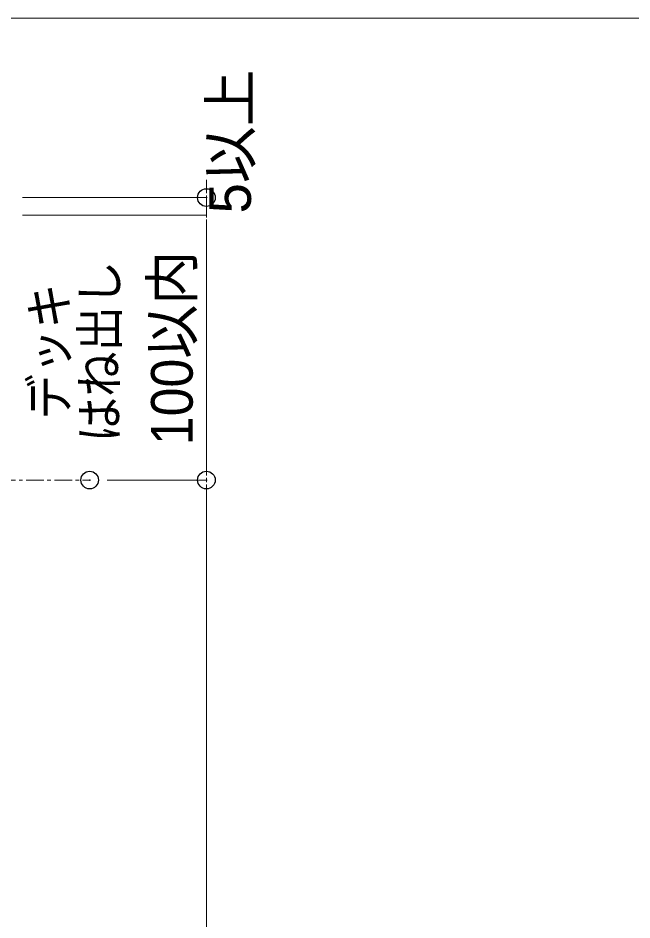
# Model space of a CAD drawing. Units: millimetres, scale not verified. Extents: x -4131 to 4169, y -981 to 998.
# Drawn here: x -3247.5 to -3073.6, y 128.8 to 384.2 of the extents above; entities that cross this region are included whole.
import ezdxf
from ezdxf.enums import TextEntityAlignment as Align

# ---------------------------------------------------------------- set-up
doc = ezdxf.new("R2010")
doc.units = ezdxf.units.MM
doc.header["$LTSCALE"] = 10
doc.header["$PDMODE"] = 32
doc.header["$PDSIZE"] = 5
doc.linetypes.add('CHAIN1', pattern=[8, 5, -1, 1, -1])
for name, color, linetype, lineweight in [('0-0_図枠', 7, 'Continuous', 9), ('0-3_寸法', 7, 'Continuous', 9), ('0-6_0', 7, 'Continuous', 9), ('0-9_根太', 4, 'Continuous', 9)]:
    doc.layers.add(name, color=color, linetype=linetype, lineweight=lineweight)
doc.layers.add('0-7_DEFPOINTS', color=7, linetype='Continuous')
doc.styles.add('ＭＳ ゴシック', font='')
doc.styles.add('ＭＳ Ｐゴシック', font='')
doc.styles.get('ＭＳ ゴシック').set_extended_font_data('MS Gothic')
doc.styles.get('ＭＳ Ｐゴシック').set_extended_font_data('MS PGothic')

# ---------------------------------------------------------------- blocks, each defined once
blk = doc.blocks.new('_DOT')
at = {"layer": '0-6_0'}
for p, q in [((-5, 0), (-10, 0)), ((-2.5, 0), (2.5, 0))]:
    blk.add_line(p, q, dxfattribs=at)
blk = doc.blocks.new('グループ-78-1')
at = {"layer": '0-9_根太', "linetype": 'CHAIN1'}
blk.add_line((-39948.3, 5449.7), (-31448.3, 5449.7), dxfattribs=at)

msp = doc.modelspace()

# ---------------------------------------------------------------- linework, layer by layer
at = {"layer": '0-0_図枠', "color": 5}
msp.add_lwpolyline([(-4130.95, 384.21), (-2130.95, 384.21), (-2130.95, -915.79), (-4130.95, -915.79)], close=True, dxfattribs=at)
at = {"layer": '0-3_寸法'}
for p, q in [((-3194.14, 335.87), (-3194.14, 338.37)), ((-3246.21, 333.37), (-3194.14, 333.37)), ((-3194.14, 328.37), (-3194.14, 333.37)), ((-3246.21, 328.37), (-3194.14, 328.37)), ((-3246.21, 328.37), (-3194.14, 328.37)), ((-3194.14, 325.86), (-3194.14, 255.87)), ((-3194.14, 325.86), (-3194.14, 323.36)), ((-3222.18, 253.37), (-3194.14, 253.37)), ((-3222.18, 253.37), (-3194.14, 253.37)), ((-3194.14, 55.87), (-3194.14, 250.86))]:
    msp.add_line(p, q, dxfattribs=at)
at = {"layer": '0-7_DEFPOINTS'}
for p in [(-3194.14, 333.37), (-3227.18, 253.37), (-3194.14, 253.37)]:
    msp.add_point(p, dxfattribs=at)

# ---------------------------------------------------------------- block references
at = {"layer": '0-3_寸法', "xscale": 0.2503723, "yscale": 0.2503723}
for p, rotation in [((-3194.14, 333.37), 270), ((-3194.14, 328.37), 90), ((-3194.14, 328.37), 90), ((-3194.14, 253.37), 270), ((-3194.14, 253.37), 90)]:
    msp.add_blockref('_DOT', p, dxfattribs=dict(at, rotation=rotation))
at = {"layer": '0-9_根太', "xscale": 0.1, "yscale": 0.1}
msp.add_blockref('グループ-78-1', (-82.35, -291.6), dxfattribs=at)

# ---------------------------------------------------------------- texts
at = {"layer": '0-3_寸法', "style": 'ＭＳ Ｐゴシック'}
msp.add_text('5以上', height=11.8, rotation=90, dxfattribs=at).set_placement((-3177.98, 328.87), align=Align.BOTTOM_LEFT)
at = {"layer": '0-3_寸法', "style": 'ＭＳ Ｐゴシック', "width": 0.95}
msp.add_text('100以内', height=11.8, rotation=90, dxfattribs=at).set_placement((-3194.46, 263.26), align=Align.BOTTOM_LEFT)
at = {"layer": '0-3_寸法', "color": 4, "style": 'ＭＳ ゴシック', "width": 0.9}
for s, p in [('はね出し', (-3216.01, 264.04)), ('デッキ', (-3230.25, 270.49))]:
    msp.add_text(s, height=10.48, rotation=90, dxfattribs=at).set_placement(p, align=Align.BOTTOM_LEFT)

doc.saveas('drawing.dxf')
